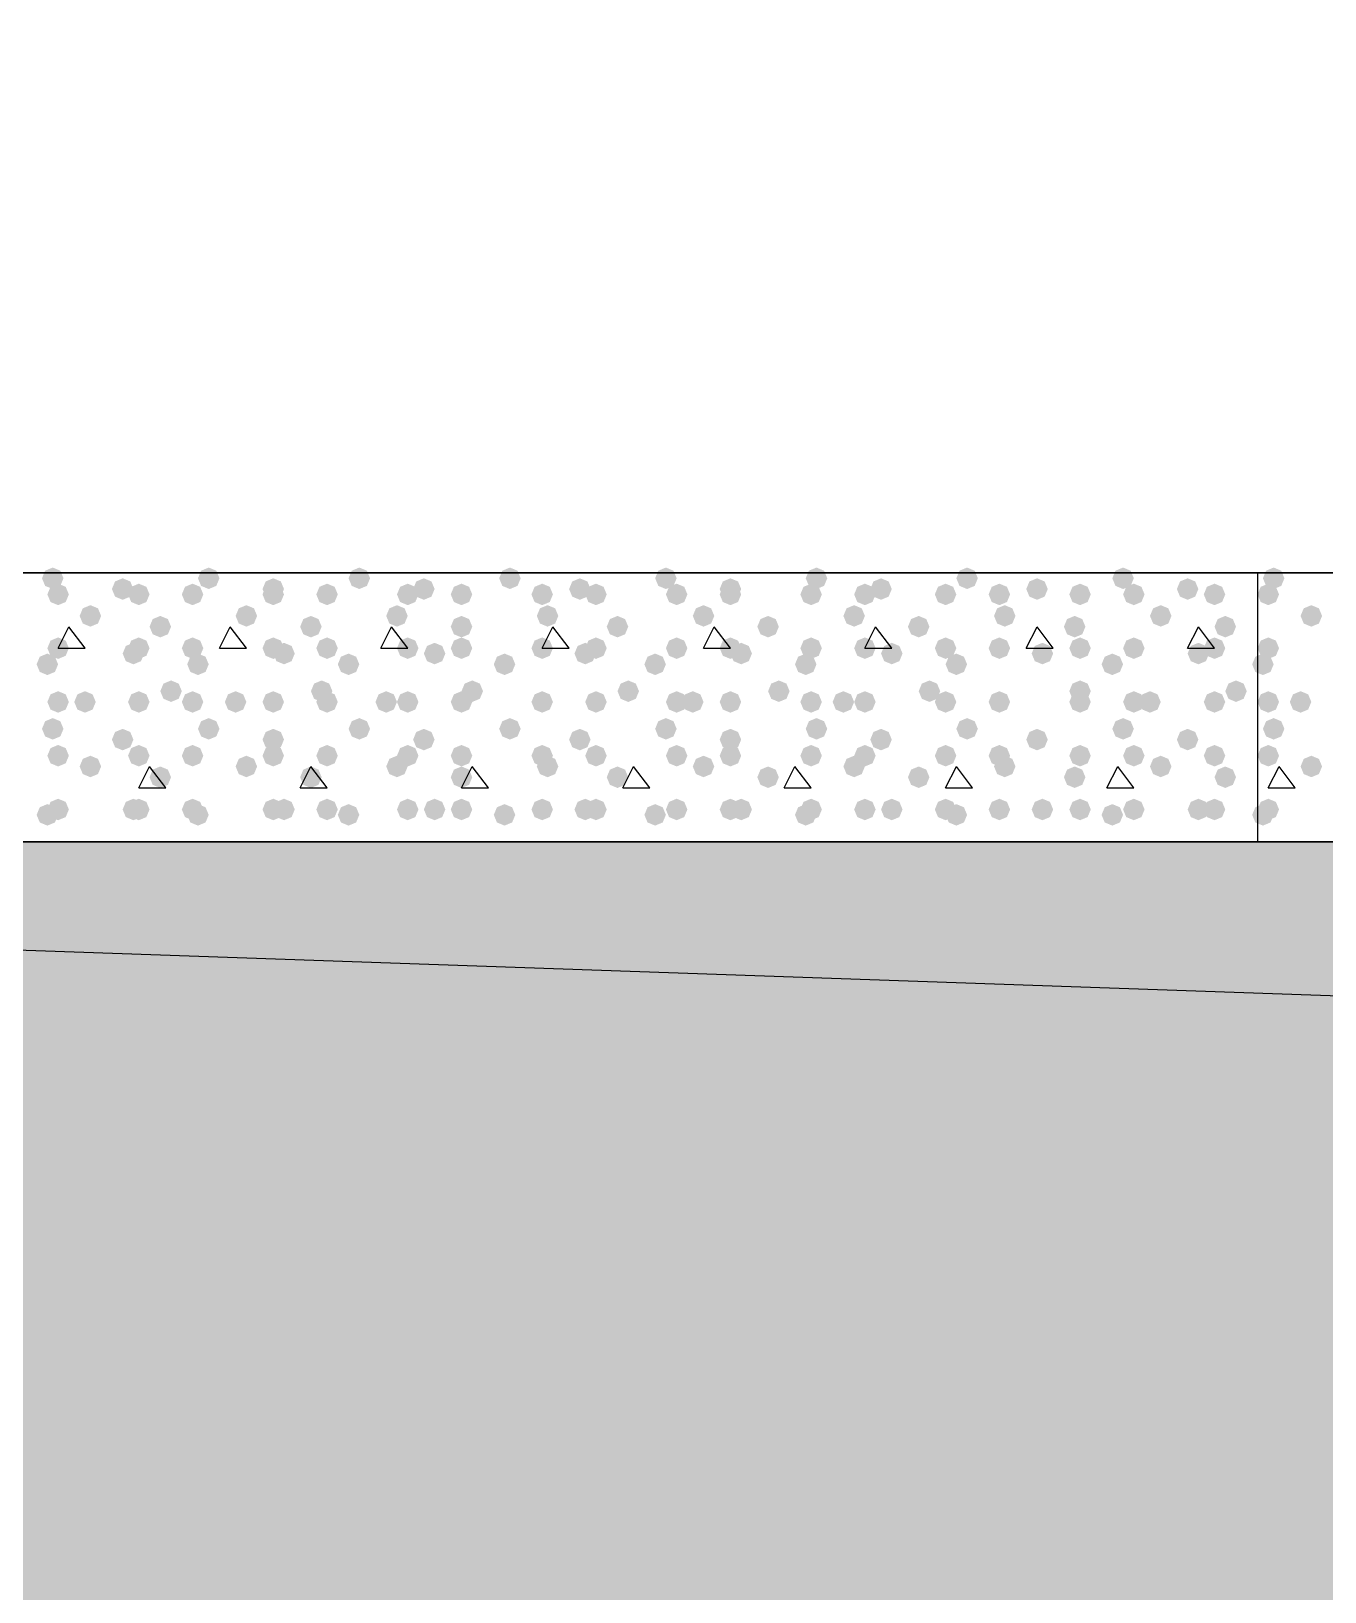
# Model space of a CAD drawing. Header units: millimetres. Extents: x 0 to 420, y 0 to 297.
# Drawn here: x 58 to 68.18, y 156.36 to 168.65 of the extents above; entities that cross this region are included whole.
import ezdxf

# ---------------------------------------------------------------- set-up
doc = ezdxf.new("R2010")
doc.units = ezdxf.units.MM
doc.layers.get('0').update_dxf_attribs({"linetype": 'CONTINUOUS'})

msp = doc.modelspace()

# ---------------------------------------------------------------- hatches: boundary and pattern name
at = {"true_color": 0x000008}
for points in [[(58.250667, 164.338), (58.225796, 164.278204), (58.166, 164.253333), (58.106204, 164.278204), (58.081333, 164.338), (58.106204, 164.397796), (58.166, 164.422667), (58.225796, 164.397796)], [(59.478333, 164.338), (59.453463, 164.278204), (59.393667, 164.253333), (59.333871, 164.278204), (59.309, 164.338), (59.333871, 164.397796), (59.393667, 164.422667), (59.453462, 164.397796)], [(60.663667, 164.338), (60.638796, 164.278204), (60.579, 164.253333), (60.519204, 164.278204), (60.494333, 164.338), (60.519204, 164.397796), (60.579, 164.422667), (60.638796, 164.397796)], [(61.849, 164.338), (61.824129, 164.278204), (61.764333, 164.253333), (61.704538, 164.278204), (61.679667, 164.338), (61.704537, 164.397796), (61.764333, 164.422667), (61.824129, 164.397796)], [(63.076667, 164.338), (63.051796, 164.278204), (62.992, 164.253333), (62.932204, 164.278204), (62.907333, 164.338), (62.932204, 164.397796), (62.992, 164.422667), (63.051796, 164.397796)], [(64.262, 164.338), (64.237129, 164.278204), (64.177333, 164.253333), (64.117538, 164.278204), (64.092667, 164.338), (64.117537, 164.397796), (64.177333, 164.422667), (64.237129, 164.397796)], [(65.447333, 164.338), (65.422463, 164.278204), (65.362667, 164.253333), (65.302871, 164.278204), (65.278, 164.338), (65.302871, 164.397796), (65.362667, 164.422667), (65.422462, 164.397796)], [(66.675, 164.338), (66.650129, 164.278204), (66.590333, 164.253333), (66.530538, 164.278204), (66.505667, 164.338), (66.530537, 164.397796), (66.590333, 164.422667), (66.650129, 164.397796)], [(58.293, 164.211), (58.268129, 164.151204), (58.208333, 164.126333), (58.148537, 164.151204), (58.123667, 164.211), (58.148537, 164.270796), (58.208333, 164.295667), (58.268129, 164.270796)], [(58.801, 164.253333), (58.776129, 164.193537), (58.716333, 164.168667), (58.656537, 164.193537), (58.631667, 164.253333), (58.656537, 164.313129), (58.716333, 164.338), (58.776129, 164.313129)], [(58.928, 164.211), (58.903129, 164.151204), (58.843333, 164.126333), (58.783537, 164.151204), (58.758667, 164.211), (58.783537, 164.270796), (58.843333, 164.295667), (58.903129, 164.270796)], [(59.351333, 164.211), (59.326462, 164.151204), (59.266667, 164.126333), (59.206871, 164.151204), (59.182, 164.211), (59.206871, 164.270796), (59.266667, 164.295667), (59.326462, 164.270796)], [(59.986333, 164.253333), (59.961462, 164.193537), (59.901667, 164.168667), (59.841871, 164.193537), (59.817, 164.253333), (59.841871, 164.313129), (59.901667, 164.338), (59.961462, 164.313129)], [(59.986333, 164.211), (59.961462, 164.151204), (59.901667, 164.126333), (59.841871, 164.151204), (59.817, 164.211), (59.841871, 164.270796), (59.901667, 164.295667), (59.961462, 164.270796)], [(60.409667, 164.211), (60.384796, 164.151204), (60.325, 164.126333), (60.265204, 164.151204), (60.240333, 164.211), (60.265204, 164.270796), (60.325, 164.295667), (60.384796, 164.270796)], [(61.044667, 164.211), (61.019796, 164.151204), (60.96, 164.126333), (60.900204, 164.151204), (60.875333, 164.211), (60.900204, 164.270796), (60.96, 164.295667), (61.019796, 164.270796)], [(61.171667, 164.253333), (61.146796, 164.193537), (61.087, 164.168667), (61.027204, 164.193537), (61.002333, 164.253333), (61.027204, 164.313129), (61.087, 164.338), (61.146796, 164.313129)], [(61.468, 164.211), (61.443129, 164.151204), (61.383333, 164.126333), (61.323537, 164.151204), (61.298667, 164.211), (61.323537, 164.270796), (61.383333, 164.295667), (61.443129, 164.270796)], [(62.103, 164.211), (62.078129, 164.151204), (62.018333, 164.126333), (61.958537, 164.151204), (61.933667, 164.211), (61.958537, 164.270796), (62.018333, 164.295667), (62.078129, 164.270796)], [(62.399333, 164.253333), (62.374462, 164.193537), (62.314667, 164.168667), (62.254871, 164.193537), (62.23, 164.253333), (62.254871, 164.313129), (62.314667, 164.338), (62.374462, 164.313129)], [(62.526333, 164.211), (62.501462, 164.151204), (62.441667, 164.126333), (62.381871, 164.151204), (62.357, 164.211), (62.381871, 164.270796), (62.441667, 164.295667), (62.501462, 164.270796)], [(63.161333, 164.211), (63.136462, 164.151204), (63.076667, 164.126333), (63.016871, 164.151204), (62.992, 164.211), (63.016871, 164.270796), (63.076667, 164.295667), (63.136462, 164.270796)], [(63.584667, 164.253333), (63.559796, 164.193537), (63.5, 164.168667), (63.440204, 164.193537), (63.415333, 164.253333), (63.440204, 164.313129), (63.5, 164.338), (63.559796, 164.313129)], [(63.584667, 164.211), (63.559796, 164.151204), (63.5, 164.126333), (63.440204, 164.151204), (63.415333, 164.211), (63.440204, 164.270796), (63.5, 164.295667), (63.559796, 164.270796)], [(64.219667, 164.211), (64.194796, 164.151204), (64.135, 164.126333), (64.075204, 164.151204), (64.050333, 164.211), (64.075204, 164.270796), (64.135, 164.295667), (64.194796, 164.270796)], [(64.643, 164.211), (64.618129, 164.151204), (64.558333, 164.126333), (64.498537, 164.151204), (64.473667, 164.211), (64.498537, 164.270796), (64.558333, 164.295667), (64.618129, 164.270796)], [(64.77, 164.253333), (64.745129, 164.193537), (64.685333, 164.168667), (64.625538, 164.193537), (64.600667, 164.253333), (64.625537, 164.313129), (64.685333, 164.338), (64.745129, 164.313129)], [(65.278, 164.211), (65.253129, 164.151204), (65.193333, 164.126333), (65.133538, 164.151204), (65.108667, 164.211), (65.133537, 164.270796), (65.193333, 164.295667), (65.253129, 164.270796)], [(65.701333, 164.211), (65.676463, 164.151204), (65.616667, 164.126333), (65.556871, 164.151204), (65.532, 164.211), (65.556871, 164.270796), (65.616667, 164.295667), (65.676462, 164.270796)], [(65.997667, 164.253333), (65.972796, 164.193537), (65.913, 164.168667), (65.853204, 164.193537), (65.828333, 164.253333), (65.853204, 164.313129), (65.913, 164.338), (65.972796, 164.313129)], [(66.336333, 164.211), (66.311462, 164.151204), (66.251667, 164.126333), (66.191871, 164.151204), (66.167, 164.211), (66.191871, 164.270796), (66.251667, 164.295667), (66.311462, 164.270796)], [(66.759667, 164.211), (66.734796, 164.151204), (66.675, 164.126333), (66.615204, 164.151204), (66.590333, 164.211), (66.615204, 164.270796), (66.675, 164.295667), (66.734796, 164.270796)], [(67.183, 164.253333), (67.158129, 164.193537), (67.098333, 164.168667), (67.038538, 164.193537), (67.013667, 164.253333), (67.038537, 164.313129), (67.098333, 164.338), (67.158129, 164.313129)], [(67.394667, 164.211), (67.369796, 164.151204), (67.31, 164.126333), (67.250204, 164.151204), (67.225333, 164.211), (67.250204, 164.270796), (67.31, 164.295667), (67.369796, 164.270796)], [(58.547, 164.041667), (58.522129, 163.981871), (58.462333, 163.957), (58.402538, 163.981871), (58.377667, 164.041667), (58.402537, 164.101462), (58.462333, 164.126333), (58.522129, 164.101463)], [(59.097333, 163.957), (59.072463, 163.897204), (59.012667, 163.872333), (58.952871, 163.897204), (58.928, 163.957), (58.952871, 164.016796), (59.012667, 164.041667), (59.072462, 164.016796)], [(59.774667, 164.041667), (59.749796, 163.981871), (59.69, 163.957), (59.630204, 163.981871), (59.605333, 164.041667), (59.630204, 164.101462), (59.69, 164.126333), (59.749796, 164.101463)], [(60.282667, 163.957), (60.257796, 163.897204), (60.198, 163.872333), (60.138204, 163.897204), (60.113333, 163.957), (60.138204, 164.016796), (60.198, 164.041667), (60.257796, 164.016796)], [(60.96, 164.041667), (60.935129, 163.981871), (60.875333, 163.957), (60.815538, 163.981871), (60.790667, 164.041667), (60.815537, 164.101462), (60.875333, 164.126333), (60.935129, 164.101463)], [(61.468, 163.957), (61.443129, 163.897204), (61.383333, 163.872333), (61.323537, 163.897204), (61.298667, 163.957), (61.323537, 164.016796), (61.383333, 164.041667), (61.443129, 164.016796)], [(62.145333, 164.041667), (62.120463, 163.981871), (62.060667, 163.957), (62.000871, 163.981871), (61.976, 164.041667), (62.000871, 164.101462), (62.060667, 164.126333), (62.120462, 164.101463)], [(62.695667, 163.957), (62.670796, 163.897204), (62.611, 163.872333), (62.551204, 163.897204), (62.526333, 163.957), (62.551204, 164.016796), (62.611, 164.041667), (62.670796, 164.016796)], [(63.373, 164.041667), (63.348129, 163.981871), (63.288333, 163.957), (63.228537, 163.981871), (63.203667, 164.041667), (63.228537, 164.101462), (63.288333, 164.126333), (63.348129, 164.101463)], [(63.881, 163.957), (63.856129, 163.897204), (63.796333, 163.872333), (63.736537, 163.897204), (63.711667, 163.957), (63.736537, 164.016796), (63.796333, 164.041667), (63.856129, 164.016796)], [(64.558333, 164.041667), (64.533463, 163.981871), (64.473667, 163.957), (64.413871, 163.981871), (64.389, 164.041667), (64.413871, 164.101462), (64.473667, 164.126333), (64.533462, 164.101463)], [(65.066333, 163.957), (65.041462, 163.897204), (64.981667, 163.872333), (64.921871, 163.897204), (64.897, 163.957), (64.921871, 164.016796), (64.981667, 164.041667), (65.041462, 164.016796)], [(65.743667, 164.041667), (65.718796, 163.981871), (65.659, 163.957), (65.599204, 163.981871), (65.574333, 164.041667), (65.599204, 164.101462), (65.659, 164.126333), (65.718796, 164.101463)], [(66.294, 163.957), (66.269129, 163.897204), (66.209333, 163.872333), (66.149538, 163.897204), (66.124667, 163.957), (66.149537, 164.016796), (66.209333, 164.041667), (66.269129, 164.016796)], [(66.971333, 164.041667), (66.946462, 163.981871), (66.886667, 163.957), (66.826871, 163.981871), (66.802, 164.041667), (66.826871, 164.101462), (66.886667, 164.126333), (66.946462, 164.101463)], [(67.479333, 163.957), (67.454462, 163.897204), (67.394667, 163.872333), (67.334871, 163.897204), (67.31, 163.957), (67.334871, 164.016796), (67.394667, 164.041667), (67.454462, 164.016796)], [(58.293, 163.787667), (58.268129, 163.727871), (58.208333, 163.703), (58.148537, 163.727871), (58.123667, 163.787667), (58.148537, 163.847462), (58.208333, 163.872333), (58.268129, 163.847463)], [(58.885667, 163.745333), (58.860796, 163.685537), (58.801, 163.660667), (58.741204, 163.685537), (58.716333, 163.745333), (58.741204, 163.805129), (58.801, 163.83), (58.860796, 163.805129)], [(58.928, 163.787667), (58.903129, 163.727871), (58.843333, 163.703), (58.783537, 163.727871), (58.758667, 163.787667), (58.783537, 163.847462), (58.843333, 163.872333), (58.903129, 163.847463)], [(59.351333, 163.787667), (59.326462, 163.727871), (59.266667, 163.703), (59.206871, 163.727871), (59.182, 163.787667), (59.206871, 163.847462), (59.266667, 163.872333), (59.326462, 163.847463)], [(59.986333, 163.787667), (59.961462, 163.727871), (59.901667, 163.703), (59.841871, 163.727871), (59.817, 163.787667), (59.841871, 163.847462), (59.901667, 163.872333), (59.961462, 163.847463)], [(60.071, 163.745333), (60.046129, 163.685537), (59.986333, 163.660667), (59.926537, 163.685537), (59.901667, 163.745333), (59.926537, 163.805129), (59.986333, 163.83), (60.046129, 163.805129)], [(60.409667, 163.787667), (60.384796, 163.727871), (60.325, 163.703), (60.265204, 163.727871), (60.240333, 163.787667), (60.265204, 163.847462), (60.325, 163.872333), (60.384796, 163.847463)], [(61.044667, 163.787667), (61.019796, 163.727871), (60.96, 163.703), (60.900204, 163.727871), (60.875333, 163.787667), (60.900204, 163.847462), (60.96, 163.872333), (61.019796, 163.847463)], [(61.256333, 163.745333), (61.231462, 163.685537), (61.171667, 163.660667), (61.111871, 163.685537), (61.087, 163.745333), (61.111871, 163.805129), (61.171667, 163.83), (61.231462, 163.805129)], [(61.468, 163.787667), (61.443129, 163.727871), (61.383333, 163.703), (61.323537, 163.727871), (61.298667, 163.787667), (61.323537, 163.847462), (61.383333, 163.872333), (61.443129, 163.847463)], [(62.103, 163.787667), (62.078129, 163.727871), (62.018333, 163.703), (61.958537, 163.727871), (61.933667, 163.787667), (61.958537, 163.847462), (62.018333, 163.872333), (62.078129, 163.847463)], [(62.441667, 163.745333), (62.416796, 163.685537), (62.357, 163.660667), (62.297204, 163.685537), (62.272333, 163.745333), (62.297204, 163.805129), (62.357, 163.83), (62.416796, 163.805129)], [(62.526333, 163.787667), (62.501462, 163.727871), (62.441667, 163.703), (62.381871, 163.727871), (62.357, 163.787667), (62.381871, 163.847462), (62.441667, 163.872333), (62.501462, 163.847463)], [(63.161333, 163.787667), (63.136462, 163.727871), (63.076667, 163.703), (63.016871, 163.727871), (62.992, 163.787667), (63.016871, 163.847462), (63.076667, 163.872333), (63.136462, 163.847463)], [(63.584667, 163.787667), (63.559796, 163.727871), (63.5, 163.703), (63.440204, 163.727871), (63.415333, 163.787667), (63.440204, 163.847462), (63.5, 163.872333), (63.559796, 163.847463)], [(63.669333, 163.745333), (63.644462, 163.685537), (63.584667, 163.660667), (63.524871, 163.685537), (63.5, 163.745333), (63.524871, 163.805129), (63.584667, 163.83), (63.644462, 163.805129)], [(64.219667, 163.787667), (64.194796, 163.727871), (64.135, 163.703), (64.075204, 163.727871), (64.050333, 163.787667), (64.075204, 163.847462), (64.135, 163.872333), (64.194796, 163.847463)], [(64.643, 163.787667), (64.618129, 163.727871), (64.558333, 163.703), (64.498537, 163.727871), (64.473667, 163.787667), (64.498537, 163.847462), (64.558333, 163.872333), (64.618129, 163.847463)], [(64.854667, 163.745333), (64.829796, 163.685537), (64.77, 163.660667), (64.710204, 163.685537), (64.685333, 163.745333), (64.710204, 163.805129), (64.77, 163.83), (64.829796, 163.805129)], [(65.278, 163.787667), (65.253129, 163.727871), (65.193333, 163.703), (65.133538, 163.727871), (65.108667, 163.787667), (65.133537, 163.847462), (65.193333, 163.872333), (65.253129, 163.847463)], [(65.701333, 163.787667), (65.676463, 163.727871), (65.616667, 163.703), (65.556871, 163.727871), (65.532, 163.787667), (65.556871, 163.847462), (65.616667, 163.872333), (65.676462, 163.847463)], [(66.04, 163.745333), (66.015129, 163.685537), (65.955333, 163.660667), (65.895538, 163.685537), (65.870667, 163.745333), (65.895537, 163.805129), (65.955333, 163.83), (66.015129, 163.805129)], [(66.336333, 163.787667), (66.311462, 163.727871), (66.251667, 163.703), (66.191871, 163.727871), (66.167, 163.787667), (66.191871, 163.847462), (66.251667, 163.872333), (66.311462, 163.847463)], [(66.759667, 163.787667), (66.734796, 163.727871), (66.675, 163.703), (66.615204, 163.727871), (66.590333, 163.787667), (66.615204, 163.847462), (66.675, 163.872333), (66.734796, 163.847463)], [(67.267667, 163.745333), (67.242796, 163.685537), (67.183, 163.660667), (67.123204, 163.685537), (67.098333, 163.745333), (67.123204, 163.805129), (67.183, 163.83), (67.242796, 163.805129)], [(67.394667, 163.787667), (67.369796, 163.727871), (67.31, 163.703), (67.250204, 163.727871), (67.225333, 163.787667), (67.250204, 163.847462), (67.31, 163.872333), (67.369796, 163.847463)], [(58.208333, 163.660667), (58.183463, 163.600871), (58.123667, 163.576), (58.063871, 163.600871), (58.039, 163.660667), (58.063871, 163.720462), (58.123667, 163.745333), (58.183462, 163.720463)], [(59.393667, 163.660667), (59.368796, 163.600871), (59.309, 163.576), (59.249204, 163.600871), (59.224333, 163.660667), (59.249204, 163.720462), (59.309, 163.745333), (59.368796, 163.720463)], [(60.579, 163.660667), (60.554129, 163.600871), (60.494333, 163.576), (60.434538, 163.600871), (60.409667, 163.660667), (60.434537, 163.720462), (60.494333, 163.745333), (60.554129, 163.720463)], [(61.806667, 163.660667), (61.781796, 163.600871), (61.722, 163.576), (61.662204, 163.600871), (61.637333, 163.660667), (61.662204, 163.720462), (61.722, 163.745333), (61.781796, 163.720463)], [(62.992, 163.660667), (62.967129, 163.600871), (62.907333, 163.576), (62.847538, 163.600871), (62.822667, 163.660667), (62.847537, 163.720462), (62.907333, 163.745333), (62.967129, 163.720463)], [(64.177333, 163.660667), (64.152463, 163.600871), (64.092667, 163.576), (64.032871, 163.600871), (64.008, 163.660667), (64.032871, 163.720462), (64.092667, 163.745333), (64.152462, 163.720463)], [(65.362667, 163.660667), (65.337796, 163.600871), (65.278, 163.576), (65.218204, 163.600871), (65.193333, 163.660667), (65.218204, 163.720462), (65.278, 163.745333), (65.337796, 163.720463)], [(66.590333, 163.660667), (66.565463, 163.600871), (66.505667, 163.576), (66.445871, 163.600871), (66.421, 163.660667), (66.445871, 163.720462), (66.505667, 163.745333), (66.565462, 163.720463)], [(58.293, 163.364333), (58.268129, 163.304537), (58.208333, 163.279667), (58.148537, 163.304537), (58.123667, 163.364333), (58.148537, 163.424129), (58.208333, 163.449), (58.268129, 163.424129)], [(58.504667, 163.364333), (58.479796, 163.304537), (58.42, 163.279667), (58.360204, 163.304537), (58.335333, 163.364333), (58.360204, 163.424129), (58.42, 163.449), (58.479796, 163.424129)], [(58.928, 163.364333), (58.903129, 163.304537), (58.843333, 163.279667), (58.783537, 163.304537), (58.758667, 163.364333), (58.783537, 163.424129), (58.843333, 163.449), (58.903129, 163.424129)], [(59.182, 163.449), (59.157129, 163.389204), (59.097333, 163.364333), (59.037538, 163.389204), (59.012667, 163.449), (59.037537, 163.508796), (59.097333, 163.533667), (59.157129, 163.508796)], [(59.351333, 163.364333), (59.326462, 163.304537), (59.266667, 163.279667), (59.206871, 163.304537), (59.182, 163.364333), (59.206871, 163.424129), (59.266667, 163.449), (59.326462, 163.424129)], [(59.69, 163.364333), (59.665129, 163.304537), (59.605333, 163.279667), (59.545538, 163.304537), (59.520667, 163.364333), (59.545537, 163.424129), (59.605333, 163.449), (59.665129, 163.424129)], [(59.986333, 163.364333), (59.961462, 163.304537), (59.901667, 163.279667), (59.841871, 163.304537), (59.817, 163.364333), (59.841871, 163.424129), (59.901667, 163.449), (59.961462, 163.424129)], [(60.367333, 163.449), (60.342463, 163.389204), (60.282667, 163.364333), (60.222871, 163.389204), (60.198, 163.449), (60.222871, 163.508796), (60.282667, 163.533667), (60.342462, 163.508796)], [(60.409667, 163.364333), (60.384796, 163.304537), (60.325, 163.279667), (60.265204, 163.304537), (60.240333, 163.364333), (60.265204, 163.424129), (60.325, 163.449), (60.384796, 163.424129)], [(60.875333, 163.364333), (60.850463, 163.304537), (60.790667, 163.279667), (60.730871, 163.304537), (60.706, 163.364333), (60.730871, 163.424129), (60.790667, 163.449), (60.850462, 163.424129)], [(61.044667, 163.364333), (61.019796, 163.304537), (60.96, 163.279667), (60.900204, 163.304537), (60.875333, 163.364333), (60.900204, 163.424129), (60.96, 163.449), (61.019796, 163.424129)], [(61.468, 163.364333), (61.443129, 163.304537), (61.383333, 163.279667), (61.323537, 163.304537), (61.298667, 163.364333), (61.323537, 163.424129), (61.383333, 163.449), (61.443129, 163.424129)], [(61.552667, 163.449), (61.527796, 163.389204), (61.468, 163.364333), (61.408204, 163.389204), (61.383333, 163.449), (61.408204, 163.508796), (61.468, 163.533667), (61.527796, 163.508796)], [(62.103, 163.364333), (62.078129, 163.304537), (62.018333, 163.279667), (61.958537, 163.304537), (61.933667, 163.364333), (61.958537, 163.424129), (62.018333, 163.449), (62.078129, 163.424129)], [(62.103, 163.364333), (62.078129, 163.304537), (62.018333, 163.279667), (61.958537, 163.304537), (61.933667, 163.364333), (61.958537, 163.424129), (62.018333, 163.449), (62.078129, 163.424129)], [(62.526333, 163.364333), (62.501462, 163.304537), (62.441667, 163.279667), (62.381871, 163.304537), (62.357, 163.364333), (62.381871, 163.424129), (62.441667, 163.449), (62.501462, 163.424129)], [(62.780333, 163.449), (62.755463, 163.389204), (62.695667, 163.364333), (62.635871, 163.389204), (62.611, 163.449), (62.635871, 163.508796), (62.695667, 163.533667), (62.755462, 163.508796)], [(63.161333, 163.364333), (63.136462, 163.304537), (63.076667, 163.279667), (63.016871, 163.304537), (62.992, 163.364333), (63.016871, 163.424129), (63.076667, 163.449), (63.136462, 163.424129)], [(63.288333, 163.364333), (63.263463, 163.304537), (63.203667, 163.279667), (63.143871, 163.304537), (63.119, 163.364333), (63.143871, 163.424129), (63.203667, 163.449), (63.263462, 163.424129)], [(63.584667, 163.364333), (63.559796, 163.304537), (63.5, 163.279667), (63.440204, 163.304537), (63.415333, 163.364333), (63.440204, 163.424129), (63.5, 163.449), (63.559796, 163.424129)], [(63.965667, 163.449), (63.940796, 163.389204), (63.881, 163.364333), (63.821204, 163.389204), (63.796333, 163.449), (63.821204, 163.508796), (63.881, 163.533667), (63.940796, 163.508796)], [(64.219667, 163.364333), (64.194796, 163.304537), (64.135, 163.279667), (64.075204, 163.304537), (64.050333, 163.364333), (64.075204, 163.424129), (64.135, 163.449), (64.194796, 163.424129)], [(64.473667, 163.364333), (64.448796, 163.304537), (64.389, 163.279667), (64.329204, 163.304537), (64.304333, 163.364333), (64.329204, 163.424129), (64.389, 163.449), (64.448796, 163.424129)], [(64.643, 163.364333), (64.618129, 163.304537), (64.558333, 163.279667), (64.498537, 163.304537), (64.473667, 163.364333), (64.498537, 163.424129), (64.558333, 163.449), (64.618129, 163.424129)], [(65.151, 163.449), (65.126129, 163.389204), (65.066333, 163.364333), (65.006537, 163.389204), (64.981667, 163.449), (65.006537, 163.508796), (65.066333, 163.533667), (65.126129, 163.508796)], [(65.278, 163.364333), (65.253129, 163.304537), (65.193333, 163.279667), (65.133538, 163.304537), (65.108667, 163.364333), (65.133537, 163.424129), (65.193333, 163.449), (65.253129, 163.424129)], [(65.701333, 163.364333), (65.676463, 163.304537), (65.616667, 163.279667), (65.556871, 163.304537), (65.532, 163.364333), (65.556871, 163.424129), (65.616667, 163.449), (65.676462, 163.424129)], [(65.701333, 163.364333), (65.676463, 163.304537), (65.616667, 163.279667), (65.556871, 163.304537), (65.532, 163.364333), (65.556871, 163.424129), (65.616667, 163.449), (65.676462, 163.424129)], [(66.336333, 163.449), (66.311462, 163.389204), (66.251667, 163.364333), (66.191871, 163.389204), (66.167, 163.449), (66.191871, 163.508796), (66.251667, 163.533667), (66.311462, 163.508796)], [(66.336333, 163.364333), (66.311462, 163.304537), (66.251667, 163.279667), (66.191871, 163.304537), (66.167, 163.364333), (66.191871, 163.424129), (66.251667, 163.449), (66.311462, 163.424129)], [(66.759667, 163.364333), (66.734796, 163.304537), (66.675, 163.279667), (66.615204, 163.304537), (66.590333, 163.364333), (66.615204, 163.424129), (66.675, 163.449), (66.734796, 163.424129)], [(66.886667, 163.364333), (66.861796, 163.304537), (66.802, 163.279667), (66.742204, 163.304537), (66.717333, 163.364333), (66.742204, 163.424129), (66.802, 163.449), (66.861796, 163.424129)], [(67.394667, 163.364333), (67.369796, 163.304537), (67.31, 163.279667), (67.250204, 163.304537), (67.225333, 163.364333), (67.250204, 163.424129), (67.31, 163.449), (67.369796, 163.424129)], [(67.564, 163.449), (67.539129, 163.389204), (67.479333, 163.364333), (67.419538, 163.389204), (67.394667, 163.449), (67.419537, 163.508796), (67.479333, 163.533667), (67.539129, 163.508796)], [(58.250667, 163.152667), (58.225796, 163.092871), (58.166, 163.068), (58.106204, 163.092871), (58.081333, 163.152667), (58.106204, 163.212462), (58.166, 163.237333), (58.225796, 163.212463)], [(59.478333, 163.152667), (59.453463, 163.092871), (59.393667, 163.068), (59.333871, 163.092871), (59.309, 163.152667), (59.333871, 163.212462), (59.393667, 163.237333), (59.453462, 163.212463)], [(60.663667, 163.152667), (60.638796, 163.092871), (60.579, 163.068), (60.519204, 163.092871), (60.494333, 163.152667), (60.519204, 163.212462), (60.579, 163.237333), (60.638796, 163.212463)], [(61.849, 163.152667), (61.824129, 163.092871), (61.764333, 163.068), (61.704538, 163.092871), (61.679667, 163.152667), (61.704537, 163.212462), (61.764333, 163.237333), (61.824129, 163.212463)], [(63.076667, 163.152667), (63.051796, 163.092871), (62.992, 163.068), (62.932204, 163.092871), (62.907333, 163.152667), (62.932204, 163.212462), (62.992, 163.237333), (63.051796, 163.212463)], [(64.262, 163.152667), (64.237129, 163.092871), (64.177333, 163.068), (64.117538, 163.092871), (64.092667, 163.152667), (64.117537, 163.212462), (64.177333, 163.237333), (64.237129, 163.212463)], [(65.447333, 163.152667), (65.422463, 163.092871), (65.362667, 163.068), (65.302871, 163.092871), (65.278, 163.152667), (65.302871, 163.212462), (65.362667, 163.237333), (65.422462, 163.212463)], [(66.675, 163.152667), (66.650129, 163.092871), (66.590333, 163.068), (66.530538, 163.092871), (66.505667, 163.152667), (66.530537, 163.212462), (66.590333, 163.237333), (66.650129, 163.212463)], [(58.801, 163.068), (58.776129, 163.008204), (58.716333, 162.983333), (58.656537, 163.008204), (58.631667, 163.068), (58.656537, 163.127796), (58.716333, 163.152667), (58.776129, 163.127796)], [(59.986333, 163.068), (59.961462, 163.008204), (59.901667, 162.983333), (59.841871, 163.008204), (59.817, 163.068), (59.841871, 163.127796), (59.901667, 163.152667), (59.961462, 163.127796)], [(61.171667, 163.068), (61.146796, 163.008204), (61.087, 162.983333), (61.027204, 163.008204), (61.002333, 163.068), (61.027204, 163.127796), (61.087, 163.152667), (61.146796, 163.127796)], [(62.399333, 163.068), (62.374462, 163.008204), (62.314667, 162.983333), (62.254871, 163.008204), (62.23, 163.068), (62.254871, 163.127796), (62.314667, 163.152667), (62.374462, 163.127796)], [(63.584667, 163.068), (63.559796, 163.008204), (63.5, 162.983333), (63.440204, 163.008204), (63.415333, 163.068), (63.440204, 163.127796), (63.5, 163.152667), (63.559796, 163.127796)], [(64.77, 163.068), (64.745129, 163.008204), (64.685333, 162.983333), (64.625538, 163.008204), (64.600667, 163.068), (64.625537, 163.127796), (64.685333, 163.152667), (64.745129, 163.127796)], [(65.997667, 163.068), (65.972796, 163.008204), (65.913, 162.983333), (65.853204, 163.008204), (65.828333, 163.068), (65.853204, 163.127796), (65.913, 163.152667), (65.972796, 163.127796)], [(67.183, 163.068), (67.158129, 163.008204), (67.098333, 162.983333), (67.038538, 163.008204), (67.013667, 163.068), (67.038537, 163.127796), (67.098333, 163.152667), (67.158129, 163.127796)], [(58.293, 162.941), (58.268129, 162.881204), (58.208333, 162.856333), (58.148537, 162.881204), (58.123667, 162.941), (58.148537, 163.000796), (58.208333, 163.025667), (58.268129, 163.000796)], [(58.547, 162.856333), (58.522129, 162.796537), (58.462333, 162.771667), (58.402538, 162.796537), (58.377667, 162.856333), (58.402537, 162.916129), (58.462333, 162.941), (58.522129, 162.916129)], [(58.928, 162.941), (58.903129, 162.881204), (58.843333, 162.856333), (58.783537, 162.881204), (58.758667, 162.941), (58.783537, 163.000796), (58.843333, 163.025667), (58.903129, 163.000796)], [(59.351333, 162.941), (59.326462, 162.881204), (59.266667, 162.856333), (59.206871, 162.881204), (59.182, 162.941), (59.206871, 163.000796), (59.266667, 163.025667), (59.326462, 163.000796)], [(59.774667, 162.856333), (59.749796, 162.796537), (59.69, 162.771667), (59.630204, 162.796537), (59.605333, 162.856333), (59.630204, 162.916129), (59.69, 162.941), (59.749796, 162.916129)], [(59.986333, 162.941), (59.961462, 162.881204), (59.901667, 162.856333), (59.841871, 162.881204), (59.817, 162.941), (59.841871, 163.000796), (59.901667, 163.025667), (59.961462, 163.000796)], [(60.409667, 162.941), (60.384796, 162.881204), (60.325, 162.856333), (60.265204, 162.881204), (60.240333, 162.941), (60.265204, 163.000796), (60.325, 163.025667), (60.384796, 163.000796)], [(60.96, 162.856333), (60.935129, 162.796537), (60.875333, 162.771667), (60.815538, 162.796537), (60.790667, 162.856333), (60.815537, 162.916129), (60.875333, 162.941), (60.935129, 162.916129)], [(61.044667, 162.941), (61.019796, 162.881204), (60.96, 162.856333), (60.900204, 162.881204), (60.875333, 162.941), (60.900204, 163.000796), (60.96, 163.025667), (61.019796, 163.000796)], [(61.468, 162.941), (61.443129, 162.881204), (61.383333, 162.856333), (61.323537, 162.881204), (61.298667, 162.941), (61.323537, 163.000796), (61.383333, 163.025667), (61.443129, 163.000796)], [(62.103, 162.941), (62.078129, 162.881204), (62.018333, 162.856333), (61.958537, 162.881204), (61.933667, 162.941), (61.958537, 163.000796), (62.018333, 163.025667), (62.078129, 163.000796)], [(62.145333, 162.856333), (62.120463, 162.796537), (62.060667, 162.771667), (62.000871, 162.796537), (61.976, 162.856333), (62.000871, 162.916129), (62.060667, 162.941), (62.120462, 162.916129)], [(62.526333, 162.941), (62.501462, 162.881204), (62.441667, 162.856333), (62.381871, 162.881204), (62.357, 162.941), (62.381871, 163.000796), (62.441667, 163.025667), (62.501462, 163.000796)], [(63.161333, 162.941), (63.136462, 162.881204), (63.076667, 162.856333), (63.016871, 162.881204), (62.992, 162.941), (63.016871, 163.000796), (63.076667, 163.025667), (63.136462, 163.000796)], [(63.373, 162.856333), (63.348129, 162.796537), (63.288333, 162.771667), (63.228537, 162.796537), (63.203667, 162.856333), (63.228537, 162.916129), (63.288333, 162.941), (63.348129, 162.916129)], [(63.584667, 162.941), (63.559796, 162.881204), (63.5, 162.856333), (63.440204, 162.881204), (63.415333, 162.941), (63.440204, 163.000796), (63.5, 163.025667), (63.559796, 163.000796)], [(64.219667, 162.941), (64.194796, 162.881204), (64.135, 162.856333), (64.075204, 162.881204), (64.050333, 162.941), (64.075204, 163.000796), (64.135, 163.025667), (64.194796, 163.000796)], [(64.558333, 162.856333), (64.533463, 162.796537), (64.473667, 162.771667), (64.413871, 162.796537), (64.389, 162.856333), (64.413871, 162.916129), (64.473667, 162.941), (64.533462, 162.916129)], [(64.643, 162.941), (64.618129, 162.881204), (64.558333, 162.856333), (64.498537, 162.881204), (64.473667, 162.941), (64.498537, 163.000796), (64.558333, 163.025667), (64.618129, 163.000796)], [(65.278, 162.941), (65.253129, 162.881204), (65.193333, 162.856333), (65.133538, 162.881204), (65.108667, 162.941), (65.133537, 163.000796), (65.193333, 163.025667), (65.253129, 163.000796)], [(65.701333, 162.941), (65.676463, 162.881204), (65.616667, 162.856333), (65.556871, 162.881204), (65.532, 162.941), (65.556871, 163.000796), (65.616667, 163.025667), (65.676462, 163.000796)], [(65.743667, 162.856333), (65.718796, 162.796537), (65.659, 162.771667), (65.599204, 162.796537), (65.574333, 162.856333), (65.599204, 162.916129), (65.659, 162.941), (65.718796, 162.916129)], [(66.336333, 162.941), (66.311462, 162.881204), (66.251667, 162.856333), (66.191871, 162.881204), (66.167, 162.941), (66.191871, 163.000796), (66.251667, 163.025667), (66.311462, 163.000796)], [(66.759667, 162.941), (66.734796, 162.881204), (66.675, 162.856333), (66.615204, 162.881204), (66.590333, 162.941), (66.615204, 163.000796), (66.675, 163.025667), (66.734796, 163.000796)], [(66.971333, 162.856333), (66.946462, 162.796537), (66.886667, 162.771667), (66.826871, 162.796537), (66.802, 162.856333), (66.826871, 162.916129), (66.886667, 162.941), (66.946462, 162.916129)], [(67.394667, 162.941), (67.369796, 162.881204), (67.31, 162.856333), (67.250204, 162.881204), (67.225333, 162.941), (67.250204, 163.000796), (67.31, 163.025667), (67.369796, 163.000796)], [(59.097333, 162.771667), (59.072463, 162.711871), (59.012667, 162.687), (58.952871, 162.711871), (58.928, 162.771667), (58.952871, 162.831462), (59.012667, 162.856333), (59.072462, 162.831463)], [(60.282667, 162.771667), (60.257796, 162.711871), (60.198, 162.687), (60.138204, 162.711871), (60.113333, 162.771667), (60.138204, 162.831462), (60.198, 162.856333), (60.257796, 162.831463)], [(61.468, 162.771667), (61.443129, 162.711871), (61.383333, 162.687), (61.323537, 162.711871), (61.298667, 162.771667), (61.323537, 162.831462), (61.383333, 162.856333), (61.443129, 162.831463)], [(62.695667, 162.771667), (62.670796, 162.711871), (62.611, 162.687), (62.551204, 162.711871), (62.526333, 162.771667), (62.551204, 162.831462), (62.611, 162.856333), (62.670796, 162.831463)], [(63.881, 162.771667), (63.856129, 162.711871), (63.796333, 162.687), (63.736537, 162.711871), (63.711667, 162.771667), (63.736537, 162.831462), (63.796333, 162.856333), (63.856129, 162.831463)], [(65.066333, 162.771667), (65.041462, 162.711871), (64.981667, 162.687), (64.921871, 162.711871), (64.897, 162.771667), (64.921871, 162.831462), (64.981667, 162.856333), (65.041462, 162.831463)], [(66.294, 162.771667), (66.269129, 162.711871), (66.209333, 162.687), (66.149538, 162.711871), (66.124667, 162.771667), (66.149537, 162.831462), (66.209333, 162.856333), (66.269129, 162.831463)], [(67.479333, 162.771667), (67.454462, 162.711871), (67.394667, 162.687), (67.334871, 162.711871), (67.31, 162.771667), (67.334871, 162.831462), (67.394667, 162.856333), (67.454462, 162.831463)], [(58.293, 162.517667), (58.268129, 162.457871), (58.208333, 162.433), (58.148537, 162.457871), (58.123667, 162.517667), (58.148537, 162.577462), (58.208333, 162.602333), (58.268129, 162.577463)], [(58.885667, 162.517667), (58.860796, 162.457871), (58.801, 162.433), (58.741204, 162.457871), (58.716333, 162.517667), (58.741204, 162.577462), (58.801, 162.602333), (58.860796, 162.577463)], [(58.928, 162.517667), (58.903129, 162.457871), (58.843333, 162.433), (58.783537, 162.457871), (58.758667, 162.517667), (58.783537, 162.577462), (58.843333, 162.602333), (58.903129, 162.577463)], [(59.351333, 162.517667), (59.326462, 162.457871), (59.266667, 162.433), (59.206871, 162.457871), (59.182, 162.517667), (59.206871, 162.577462), (59.266667, 162.602333), (59.326462, 162.577463)], [(59.986333, 162.517667), (59.961462, 162.457871), (59.901667, 162.433), (59.841871, 162.457871), (59.817, 162.517667), (59.841871, 162.577462), (59.901667, 162.602333), (59.961462, 162.577463)], [(60.071, 162.517667), (60.046129, 162.457871), (59.986333, 162.433), (59.926537, 162.457871), (59.901667, 162.517667), (59.926537, 162.577462), (59.986333, 162.602333), (60.046129, 162.577463)], [(60.409667, 162.517667), (60.384796, 162.457871), (60.325, 162.433), (60.265204, 162.457871), (60.240333, 162.517667), (60.265204, 162.577462), (60.325, 162.602333), (60.384796, 162.577463)], [(61.044667, 162.517667), (61.019796, 162.457871), (60.96, 162.433), (60.900204, 162.457871), (60.875333, 162.517667), (60.900204, 162.577462), (60.96, 162.602333), (61.019796, 162.577463)], [(61.256333, 162.517667), (61.231462, 162.457871), (61.171667, 162.433), (61.111871, 162.457871), (61.087, 162.517667), (61.111871, 162.577462), (61.171667, 162.602333), (61.231462, 162.577463)], [(61.468, 162.517667), (61.443129, 162.457871), (61.383333, 162.433), (61.323537, 162.457871), (61.298667, 162.517667), (61.323537, 162.577462), (61.383333, 162.602333), (61.443129, 162.577463)], [(62.103, 162.517667), (62.078129, 162.457871), (62.018333, 162.433), (61.958537, 162.457871), (61.933667, 162.517667), (61.958537, 162.577462), (62.018333, 162.602333), (62.078129, 162.577463)], [(62.441667, 162.517667), (62.416796, 162.457871), (62.357, 162.433), (62.297204, 162.457871), (62.272333, 162.517667), (62.297204, 162.577462), (62.357, 162.602333), (62.416796, 162.577463)], [(62.526333, 162.517667), (62.501462, 162.457871), (62.441667, 162.433), (62.381871, 162.457871), (62.357, 162.517667), (62.381871, 162.577462), (62.441667, 162.602333), (62.501462, 162.577463)], [(63.161333, 162.517667), (63.136462, 162.457871), (63.076667, 162.433), (63.016871, 162.457871), (62.992, 162.517667), (63.016871, 162.577462), (63.076667, 162.602333), (63.136462, 162.577463)], [(63.584667, 162.517667), (63.559796, 162.457871), (63.5, 162.433), (63.440204, 162.457871), (63.415333, 162.517667), (63.440204, 162.577462), (63.5, 162.602333), (63.559796, 162.577463)], [(63.669333, 162.517667), (63.644462, 162.457871), (63.584667, 162.433), (63.524871, 162.457871), (63.5, 162.517667), (63.524871, 162.577462), (63.584667, 162.602333), (63.644462, 162.577463)], [(64.219667, 162.517667), (64.194796, 162.457871), (64.135, 162.433), (64.075204, 162.457871), (64.050333, 162.517667), (64.075204, 162.577462), (64.135, 162.602333), (64.194796, 162.577463)], [(64.643, 162.517667), (64.618129, 162.457871), (64.558333, 162.433), (64.498537, 162.457871), (64.473667, 162.517667), (64.498537, 162.577462), (64.558333, 162.602333), (64.618129, 162.577463)], [(64.854667, 162.517667), (64.829796, 162.457871), (64.77, 162.433), (64.710204, 162.457871), (64.685333, 162.517667), (64.710204, 162.577462), (64.77, 162.602333), (64.829796, 162.577463)], [(65.278, 162.517667), (65.253129, 162.457871), (65.193333, 162.433), (65.133538, 162.457871), (65.108667, 162.517667), (65.133537, 162.577462), (65.193333, 162.602333), (65.253129, 162.577463)], [(65.701333, 162.517667), (65.676463, 162.457871), (65.616667, 162.433), (65.556871, 162.457871), (65.532, 162.517667), (65.556871, 162.577462), (65.616667, 162.602333), (65.676462, 162.577463)], [(66.04, 162.517667), (66.015129, 162.457871), (65.955333, 162.433), (65.895538, 162.457871), (65.870667, 162.517667), (65.895537, 162.577462), (65.955333, 162.602333), (66.015129, 162.577463)], [(66.336333, 162.517667), (66.311462, 162.457871), (66.251667, 162.433), (66.191871, 162.457871), (66.167, 162.517667), (66.191871, 162.577462), (66.251667, 162.602333), (66.311462, 162.577463)], [(66.759667, 162.517667), (66.734796, 162.457871), (66.675, 162.433), (66.615204, 162.457871), (66.590333, 162.517667), (66.615204, 162.577462), (66.675, 162.602333), (66.734796, 162.577463)], [(67.267667, 162.517667), (67.242796, 162.457871), (67.183, 162.433), (67.123204, 162.457871), (67.098333, 162.517667), (67.123204, 162.577462), (67.183, 162.602333), (67.242796, 162.577463)], [(67.394667, 162.517667), (67.369796, 162.457871), (67.31, 162.433), (67.250204, 162.457871), (67.225333, 162.517667), (67.250204, 162.577462), (67.31, 162.602333), (67.369796, 162.577463)], [(58.208333, 162.475333), (58.183463, 162.415537), (58.123667, 162.390667), (58.063871, 162.415537), (58.039, 162.475333), (58.063871, 162.535129), (58.123667, 162.56), (58.183462, 162.535129)], [(59.393667, 162.475333), (59.368796, 162.415537), (59.309, 162.390667), (59.249204, 162.415537), (59.224333, 162.475333), (59.249204, 162.535129), (59.309, 162.56), (59.368796, 162.535129)], [(60.579, 162.475333), (60.554129, 162.415537), (60.494333, 162.390667), (60.434538, 162.415537), (60.409667, 162.475333), (60.434537, 162.535129), (60.494333, 162.56), (60.554129, 162.535129)], [(61.806667, 162.475333), (61.781796, 162.415537), (61.722, 162.390667), (61.662204, 162.415537), (61.637333, 162.475333), (61.662204, 162.535129), (61.722, 162.56), (61.781796, 162.535129)], [(62.992, 162.475333), (62.967129, 162.415537), (62.907333, 162.390667), (62.847538, 162.415537), (62.822667, 162.475333), (62.847537, 162.535129), (62.907333, 162.56), (62.967129, 162.535129)], [(64.177333, 162.475333), (64.152463, 162.415537), (64.092667, 162.390667), (64.032871, 162.415537), (64.008, 162.475333), (64.032871, 162.535129), (64.092667, 162.56), (64.152462, 162.535129)], [(65.362667, 162.475333), (65.337796, 162.415537), (65.278, 162.390667), (65.218204, 162.415537), (65.193333, 162.475333), (65.218204, 162.535129), (65.278, 162.56), (65.337796, 162.535129)], [(66.590333, 162.475333), (66.565463, 162.415537), (66.505667, 162.390667), (66.445871, 162.415537), (66.421, 162.475333), (66.445871, 162.535129), (66.505667, 162.56), (66.565462, 162.535129)]]:
    msp.add_hatch(color=0, dxfattribs=at).paths.add_polyline_path(points, flags=0)
at = {"true_color": 0x000007}
for points in [[(67.860333, 164.338), (67.835463, 164.278204), (67.775667, 164.253333), (67.715871, 164.278204), (67.691, 164.338), (67.715871, 164.397796), (67.775667, 164.422667), (67.835462, 164.397796)], [(67.818, 164.211), (67.793129, 164.151204), (67.733333, 164.126333), (67.673537, 164.151204), (67.648667, 164.211), (67.673537, 164.270796), (67.733333, 164.295667), (67.793129, 164.270796)], [(68.156667, 164.041667), (68.131796, 163.981871), (68.072, 163.957), (68.012204, 163.981871), (67.987333, 164.041667), (68.012204, 164.101462), (68.072, 164.126333), (68.131796, 164.101463)], [(67.818, 163.787667), (67.793129, 163.727871), (67.733333, 163.703), (67.673537, 163.727871), (67.648667, 163.787667), (67.673537, 163.847462), (67.733333, 163.872333), (67.793129, 163.847463)], [(67.775667, 163.660667), (67.750796, 163.600871), (67.691, 163.576), (67.631204, 163.600871), (67.606333, 163.660667), (67.631204, 163.720462), (67.691, 163.745333), (67.750796, 163.720463)], [(67.818, 163.364333), (67.793129, 163.304537), (67.733333, 163.279667), (67.673537, 163.304537), (67.648667, 163.364333), (67.673537, 163.424129), (67.733333, 163.449), (67.793129, 163.424129)], [(68.072, 163.364333), (68.047129, 163.304537), (67.987333, 163.279667), (67.927538, 163.304537), (67.902667, 163.364333), (67.927537, 163.424129), (67.987333, 163.449), (68.047129, 163.424129)], [(67.860333, 163.152667), (67.835463, 163.092871), (67.775667, 163.068), (67.715871, 163.092871), (67.691, 163.152667), (67.715871, 163.212462), (67.775667, 163.237333), (67.835462, 163.212463)], [(67.818, 162.941), (67.793129, 162.881204), (67.733333, 162.856333), (67.673537, 162.881204), (67.648667, 162.941), (67.673537, 163.000796), (67.733333, 163.025667), (67.793129, 163.000796)], [(68.156667, 162.856333), (68.131796, 162.796537), (68.072, 162.771667), (68.012204, 162.796537), (67.987333, 162.856333), (68.012204, 162.916129), (68.072, 162.941), (68.131796, 162.916129)], [(67.818, 162.517667), (67.793129, 162.457871), (67.733333, 162.433), (67.673537, 162.457871), (67.648667, 162.517667), (67.673537, 162.577462), (67.733333, 162.602333), (67.793129, 162.577463)], [(67.775667, 162.475333), (67.750796, 162.415537), (67.691, 162.390667), (67.631204, 162.415537), (67.606333, 162.475333), (67.631204, 162.535129), (67.691, 162.56), (67.750796, 162.535129)]]:
    msp.add_hatch(color=0, dxfattribs=at).paths.add_polyline_path(points, flags=0)
at = {"true_color": 0x000008}
h = msp.add_hatch(color=0, dxfattribs=at)
h.paths.add_polyline_path([(379.518333, 162.263667), (33.401, 162.263667), (379.518333, 150.241)], flags=0)
h.paths.add_polyline_path([(33.401, 162.263667), (379.518333, 150.241), (33.401, 150.241)], flags=0)

# ---------------------------------------------------------------- linework, layer by layer
at = {"color": 0, "true_color": 0x000007}
for points in [[(32.342667, 185.547), (32.342667, 162.263667), (380.576667, 162.263667), (380.576667, 185.547), (218.101333, 185.547), (218.101333, 206.756), (194.775667, 206.756), (194.775667, 185.547)], [(32.342667, 185.547), (32.342667, 162.263667), (380.576667, 162.263667), (380.576667, 185.547), (218.101333, 185.547), (218.101333, 206.756), (194.775667, 206.756), (194.775667, 185.547)], [(67.648667, 164.380333), (67.648667, 162.263667), (69.765333, 162.263667), (69.765333, 164.380333)]]:
    msp.add_lwpolyline(points, close=True, dxfattribs=at)
at = {"color": 0, "true_color": 0x0000fd}
msp.add_lwpolyline([(34.459333, 164.380333), (378.46, 164.380333), (378.46, 183.430333), (215.984667, 183.430333), (215.984667, 204.639333), (196.934667, 204.639333), (196.934667, 183.430333), (34.459333, 183.430333)], close=True, dxfattribs=at)
at = {"color": 0, "true_color": 0x000007}
for points in [[(67.648667, 164.380333), (48.598667, 164.380333)], [(67.733333, 162.687), (67.818, 162.856333)], [(67.945, 162.687), (67.818, 162.856333)], [(67.733333, 162.687), (67.945, 162.687)], [(48.598667, 162.263667), (67.648667, 162.263667)]]:
    msp.add_lwpolyline(points, dxfattribs=at)
at = {"color": 0, "true_color": 0x000008}
for points in [[(58.208333, 163.787667), (58.293, 163.957)], [(58.42, 163.787667), (58.293, 163.957)], [(59.478333, 163.787667), (59.563, 163.957)], [(59.69, 163.787667), (59.563, 163.957)], [(60.748333, 163.787667), (60.833, 163.957)], [(60.96, 163.787667), (60.833, 163.957)], [(62.018333, 163.787667), (62.103, 163.957)], [(62.23, 163.787667), (62.103, 163.957)], [(63.288333, 163.787667), (63.373, 163.957)], [(63.5, 163.787667), (63.373, 163.957)], [(64.558333, 163.787667), (64.643, 163.957)], [(64.77, 163.787667), (64.643, 163.957)], [(65.828333, 163.787667), (65.913, 163.957)], [(66.04, 163.787667), (65.913, 163.957)], [(67.098333, 163.787667), (67.183, 163.957)], [(67.31, 163.787667), (67.183, 163.957)], [(58.208333, 163.787667), (58.42, 163.787667)], [(59.478333, 163.787667), (59.69, 163.787667)], [(60.748333, 163.787667), (60.96, 163.787667)], [(62.018333, 163.787667), (62.23, 163.787667)], [(63.288333, 163.787667), (63.5, 163.787667)], [(64.558333, 163.787667), (64.77, 163.787667)], [(65.828333, 163.787667), (66.04, 163.787667)], [(67.098333, 163.787667), (67.31, 163.787667)], [(58.843333, 162.687), (58.928, 162.856333)], [(59.055, 162.687), (58.928, 162.856333)], [(60.113333, 162.687), (60.198, 162.856333)], [(60.325, 162.687), (60.198, 162.856333)], [(61.383333, 162.687), (61.468, 162.856333)], [(61.595, 162.687), (61.468, 162.856333)], [(62.653333, 162.687), (62.738, 162.856333)], [(62.865, 162.687), (62.738, 162.856333)], [(63.923333, 162.687), (64.008, 162.856333)], [(64.135, 162.687), (64.008, 162.856333)], [(65.193333, 162.687), (65.278, 162.856333)], [(65.405, 162.687), (65.278, 162.856333)], [(66.463333, 162.687), (66.548, 162.856333)], [(66.675, 162.687), (66.548, 162.856333)], [(58.843333, 162.687), (59.055, 162.687)], [(60.113333, 162.687), (60.325, 162.687)], [(61.383333, 162.687), (61.595, 162.687)], [(62.653333, 162.687), (62.865, 162.687)], [(63.923333, 162.687), (64.135, 162.687)], [(65.193333, 162.687), (65.405, 162.687)], [(66.463333, 162.687), (66.675, 162.687)]]:
    msp.add_lwpolyline(points, dxfattribs=at)
for points in [[(379.518333, 162.263667), (33.401, 162.263667), (379.518333, 150.241)], [(33.401, 162.263667), (379.518333, 150.241), (33.401, 150.241)]]:
    msp.add_lwpolyline(points, close=True, dxfattribs=at)

doc.saveas('drawing.dxf')
